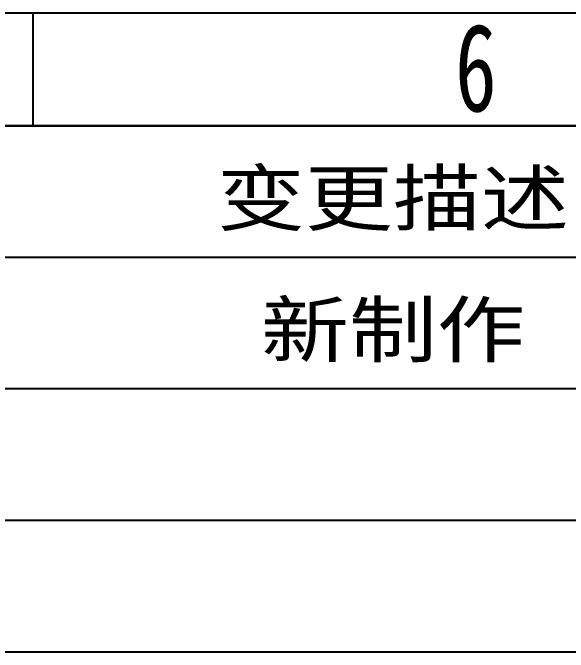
# Model space of a CAD drawing. Header units: millimetres. Extents: x 2028 to 3302, y -96 to 792.
# Drawn here: x 2811.7 to 2921.7, y 665.8 to 792.4 of the extents above; entities that cross this region are included whole.
import ezdxf
from ezdxf.enums import TextEntityAlignment as Align

# ---------------------------------------------------------------- set-up
doc = ezdxf.new("R2010")
doc.units = ezdxf.units.MM
doc.layers.get('0').update_dxf_attribs({"linetype": 'CONTINUOUS'})
doc.styles.get("Standard").update_dxf_attribs({"font": '', "width": 0.8})
doc.styles.add('TEXTSTYLE_3', font='', dxfattribs={"width": 1.2})
doc.styles.get('Standard').set_extended_font_data('SimSun')
doc.styles.get('TEXTSTYLE_3').set_extended_font_data('SimSun')

msp = doc.modelspace()

# ---------------------------------------------------------------- linework, layer by layer
at = {"linetype": 'Continuous'}
for p, q in [((2027.72, 792.374), (3302.468, 792.374)), ((2815.769, 770.005), (2815.769, 792.374)), ((2050.089, 770.005), (3280.1, 770.005)), ((3280.1, 770.005), (2767.579, 770.005)), ((3280.1, 743.945), (2734.764, 743.945)), ((3280.1, 717.885), (2734.764, 717.885)), ((3280.1, 691.824), (2734.764, 691.824)), ((3280.1, 665.764), (2734.764, 665.764))]:
    msp.add_line(p, q, dxfattribs=at)

# ---------------------------------------------------------------- texts
at = {"linetype": 'Continuous', "width": 0.7}
msp.add_text('6', height=17.374, dxfattribs=at).set_placement((2899.253, 772.853))
at = {"linetype": 'Continuous', "style": 'TEXTSTYLE_3', "width": 1.2}
for s, p in [('变更描述', (2886.97, 750.346)), ('新制作', (2886.97, 724.285))]:
    msp.add_text(s, height=10.6413, dxfattribs=at).set_placement(p, align=Align.CENTER)

doc.saveas('drawing.dxf')
